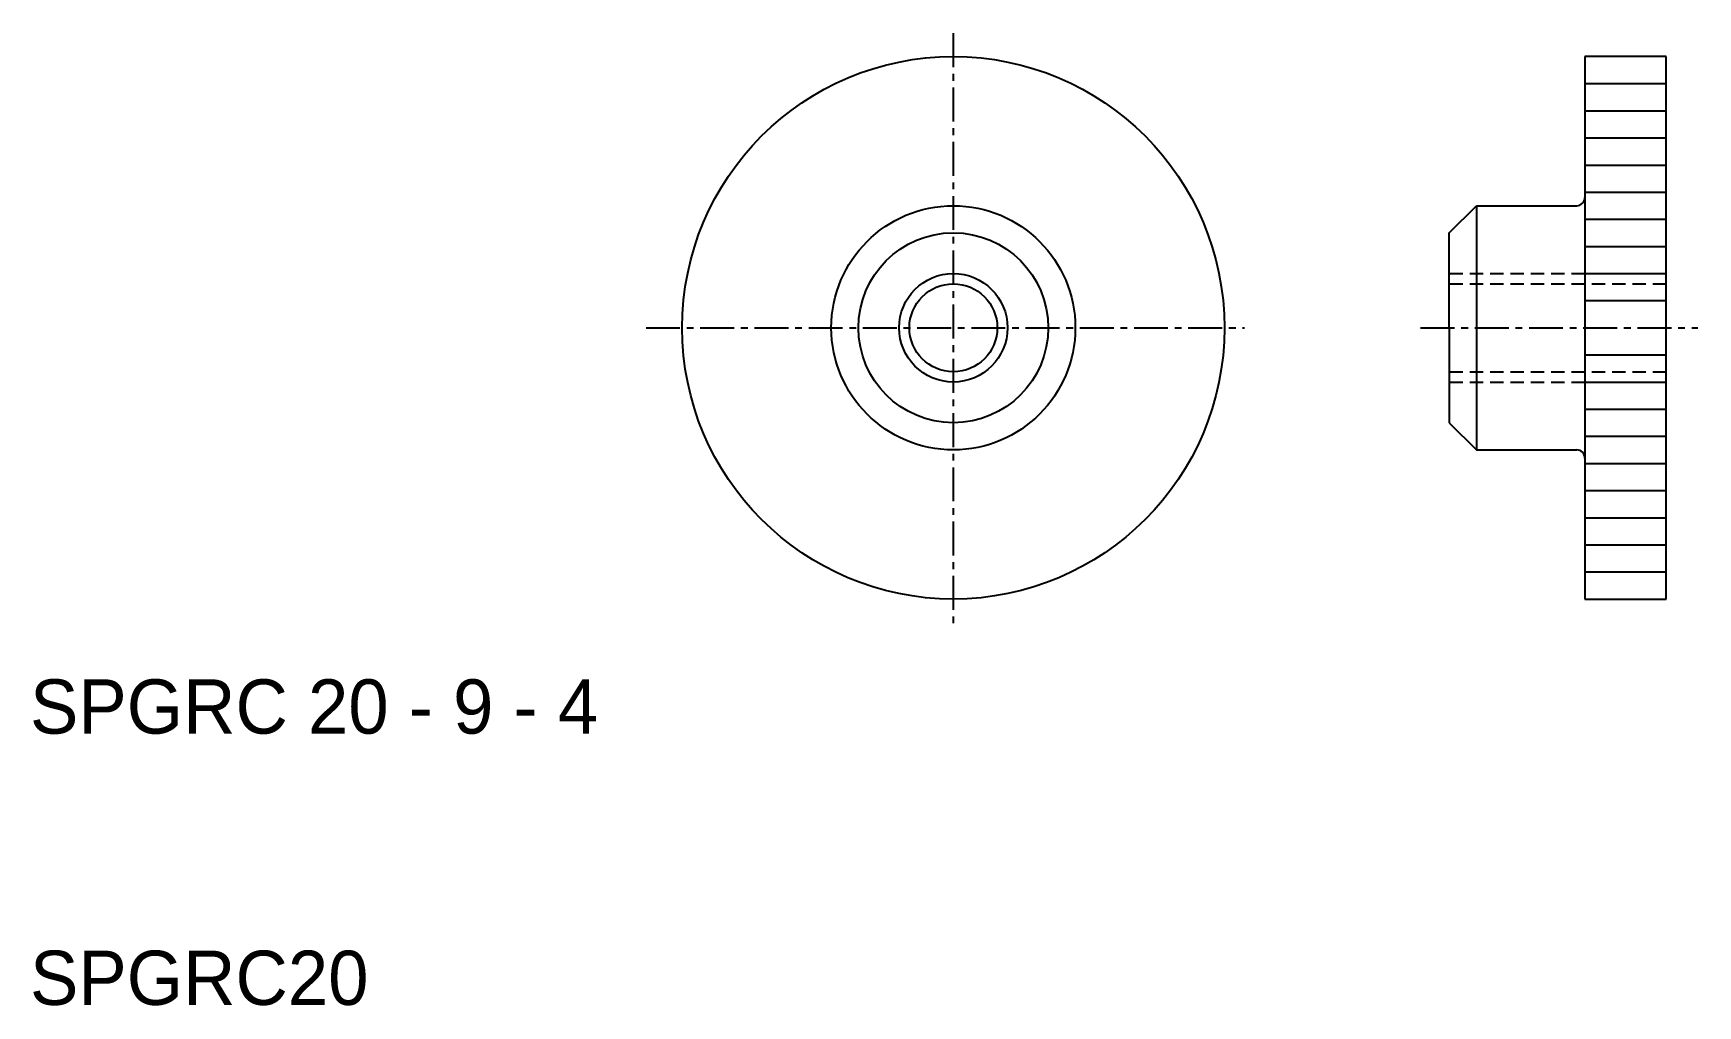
# Model space of a CAD drawing. Extents: x 10.1 to 71.5, y 10 to 45.8.
import ezdxf

# ---------------------------------------------------------------- set-up
doc = ezdxf.new("R2010")
doc.units = 0
doc.linetypes.add('CENTER', pattern=[2, 1.25, -0.25, 0.25, -0.25])
doc.linetypes.add('DASHED', pattern=[0.75, 0.5, -0.25])
doc.layers.get('0').update_dxf_attribs({"linetype": 'CONTINUOUS'})
doc.layers.add('CENTER', color=1, linetype='CENTER')

msp = doc.modelspace()

# ---------------------------------------------------------------- linework, layer by layer
at = {"color": 7, "linetype": 'CONTINUOUS'}
for p, q in [((67.351, 44.96), (67.351, 39.76)), ((70.351, 44.96), (67.351, 44.96)), ((70.351, 24.96), (70.351, 44.96)), ((62.351, 38.46), (63.351, 39.46)), ((63.351, 39.46), (63.351, 30.46)), ((63.351, 39.46), (67.051, 39.46)), ((67.351, 39.76), (67.351, 31.46)), ((62.351, 34.96), (62.351, 38.46)), ((62.351, 34.96), (62.351, 31.46)), ((62.351, 31.46), (63.351, 30.46)), ((67.351, 31.46), (67.351, 24.96)), ((63.351, 30.46), (67.051, 30.46)), ((67.351, 24.96), (70.351, 24.96))]:
    msp.add_line(p, q, dxfattribs=at)
at = {"color": 3, "linetype": 'CONTINUOUS'}
for p, q in [((67.351, 43.96), (70.351, 43.96)), ((67.351, 42.96), (70.351, 42.96)), ((67.351, 41.96), (70.351, 41.96)), ((67.351, 40.96), (70.351, 40.96)), ((67.351, 39.96), (70.351, 39.96)), ((67.351, 38.96), (70.351, 38.96)), ((67.351, 37.96), (70.351, 37.96)), ((67.351, 36.96), (70.351, 36.96)), ((67.351, 35.96), (70.351, 35.96)), ((67.351, 33.96), (70.351, 33.96)), ((67.351, 32.96), (70.351, 32.96)), ((67.351, 31.96), (70.351, 31.96)), ((67.351, 30.96), (70.351, 30.96)), ((67.351, 29.96), (70.351, 29.96)), ((67.351, 28.96), (70.351, 28.96)), ((67.351, 27.96), (70.351, 27.96)), ((67.351, 26.96), (70.351, 26.96)), ((67.351, 25.96), (70.351, 25.96))]:
    msp.add_line(p, q, dxfattribs=at)
at = {"color": 3, "linetype": 'DASHED'}
for p, q in [((62.351, 36.96), (70.351, 36.96)), ((62.351, 36.581), (70.351, 36.581)), ((62.351, 33.339), (70.351, 33.339)), ((62.351, 32.96), (70.351, 32.96))]:
    msp.add_line(p, q, dxfattribs=at)
at = {"color": 7, "linetype": 'CONTINUOUS'}
for radius in [10, 4.5, 3.5, 1.621]:
    msp.add_circle((44.056, 34.96), radius, dxfattribs=at)
at = {"color": 3, "linetype": 'CONTINUOUS'}
msp.add_circle((44.056, 34.96), 2, dxfattribs=at)
at = {"color": 7, "linetype": 'CONTINUOUS'}
for centre, start, end in [((67.051, 39.76), 270, 0), ((67.051, 30.16), 0, 90)]:
    msp.add_arc(centre, 0.3, start, end, dxfattribs=at)
at = {"layer": 'CENTER', "color": 1, "linetype": 'CENTER'}
for p, q in [((44.056, 45.815), (44.056, 24.07)), ((32.724, 34.96), (54.796, 34.96)), ((61.291, 34.96), (71.512, 34.96))]:
    msp.add_line(p, q, dxfattribs=at)

# ---------------------------------------------------------------- texts
at = {"color": 7, "linetype": 'CONTINUOUS'}
for s, p in [('SPGRC 20 - 9 - 4', (10, 20)), ('SPGRC20', (10, 10))]:
    msp.add_text(s, height=2, dxfattribs=at).set_placement(p)

doc.saveas('drawing.dxf')
